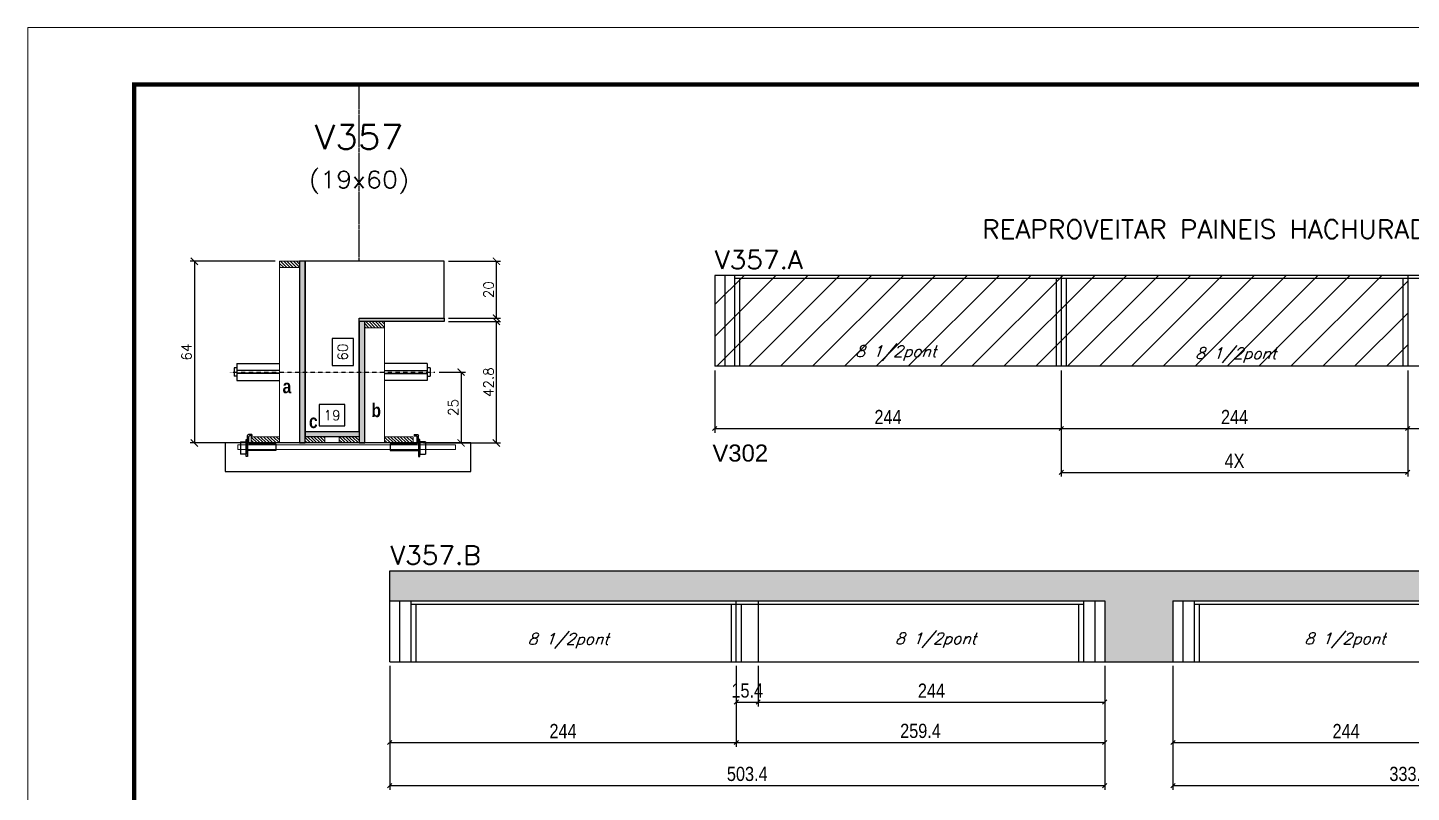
# Model space of a CAD drawing. Extents: x 137137 to 143418, y 10464 to 34486.
# Drawn here: x 140321 to 141295, y 29353 to 29891 of the extents above; entities that cross this region are included whole.
import ezdxf
from ezdxf.enums import TextEntityAlignment as Align

# ---------------------------------------------------------------- set-up
doc = ezdxf.new("R2010")
doc.units = 0
doc.linetypes.add('DASHED', pattern=[0.75, 0.5, -0.25])
doc.linetypes.add('HIDDEN', pattern=[0.375, 0.25, -0.125])
for name, color, linetype in [('5', 5, 'Continuous'), ('barrote', 251, 'Continuous'), ('COTA', 241, 'Continuous'), ('Cota Seção (2x)', 4, 'Continuous'), ('detalhes', 4, 'Continuous'), ('Painéis', 200, 'Continuous'), ('presilha', 1, 'Continuous'), ('Reaproveitamento', 251, 'Continuous'), ('SARR_2.2x7', 40, 'Continuous'), ('SARR_3.5x7', 81, 'Continuous'), ('TENSOR', 3, 'Continuous'), ('texto', 7, 'Continuous'), ('Texto de Titulo', 7, 'Continuous'), ('Texto Qtd Sarr', 242, 'Continuous')]:
    doc.layers.add(name, color=color, linetype=linetype)
for name, color, linetype, lineweight in [('CONCRETO', 251, 'Continuous', 25), ('Folhas', 255, 'Continuous', 9), ('Hachura', 251, 'Continuous', 9), ('Madeira', 126, 'Continuous', 18), ('SARRAFO DE PRESSAO', 251, 'DASHED', 9), ('SCO-___-LAJ', 2, 'Continuous', 0), ('Texto Seção', 7, 'Continuous', 15)]:
    doc.layers.add(name, color=color, linetype=linetype, lineweight=lineweight)
doc.styles.add('COTA TECNICA', font='techl___.ttf', dxfattribs={"height": 10})
doc.styles.add('REGUA-120', font='ROMANS.shx', dxfattribs={"height": 15})
doc.styles.add('Romans', font='romans.shx')
doc.styles.get("Standard").update_dxf_attribs({"font": 'arial.ttf'})
doc.styles.add('TECNICA', font='techb___.ttf', dxfattribs={"height": 10})
doc.dimstyles.new('Cota Seção (2x)', dxfattribs={"dimtxt": 7, "dimasz": 5, "dimexe": 3, "dimexo": 3, "dimgap": 2, "dimtad": 3, "dimdec": 1, "dimlfac": 0.5, "dimzin": 12, "dimdsep": 46, "dimtxsty": 'Romans', "dimblk": 'ARCHTICK', "dimcen": 0, "dimclrd": 4, "dimclre": 4, "dimclrt": 1, "dimadec": 1, "dimazin": 3, "dimtfac": 1, "dimtdec": 1, "dimtmove": 0, "dimatfit": 3, "dimldrblk": 'OBLIQUE', "dimfxl": 1, "dimtolj": 1, "dimtzin": 12, "dimarcsym": 0})
doc.dimstyles.new('Cota Seção interna', dxfattribs={"dimtxt": 7, "dimasz": 6, "dimexe": 0.18, "dimexo": 2, "dimgap": -4, "dimtad": 3, "dimdec": 1, "dimlfac": 0.5, "dimzin": 12, "dimdsep": 46, "dimtxsty": 'Romans', "dimblk": 'ARCHTICK', "dimcen": 0.09, "dimse1": 1, "dimse2": 1, "dimsd1": 1, "dimsd2": 1, "dimclrd": 180, "dimclre": 5, "dimclrt": 1, "dimadec": 0, "dimazin": 3, "dimtfac": 1, "dimtdec": 1, "dimtofl": 0, "dimtmove": 0, "dimatfit": 3, "dimldrblk": 'ARCHTICK', "dimfxl": 1, "dimtolj": 1, "dimtzin": 0, "dimarcsym": 0})
doc.dimstyles.new('PAINEL', dxfattribs={"dimtxt": 10, "dimasz": 3, "dimexe": 3, "dimexo": 3, "dimgap": 3, "dimtad": 1, "dimdec": 1, "dimzin": 12, "dimdsep": 46, "dimtxsty": 'COTA TECNICA', "dimblk1": 'OBLIQUE', "dimblk2": 'OBLIQUE', "dimsah": 1, "dimcen": 0.9, "dimclrd": 4, "dimclre": 4, "dimclrt": 240, "dimadec": 1, "dimazin": 3, "dimtfac": 1, "dimtdec": 1, "dimtmove": 0, "dimatfit": 3, "dimfxl": 1, "dimtolj": 1, "dimtzin": 12, "dimarcsym": 0})

# ---------------------------------------------------------------- blocks, each defined once
blk = doc.blocks.new('9999999999')
at = {"layer": 'Folhas'}
blk.add_lwpolyline([(98138.98, 34190.21), (99623.98, 34190.21), (99623.98, 35240.21), (98138.98, 35240.21)], close=True, dxfattribs=at)
at = {"layer": 'Folhas', "color": 30, "const_width": 3}
blk.add_lwpolyline([(98213.98, 34230.21), (99583.98, 34230.21), (99583.98, 35200.21), (98213.98, 35200.21)], close=True, dxfattribs=at)
blk = doc.blocks.new('titulo1')
at = {"layer": 'Defpoints', "color": 252, "linetype": 'HIDDEN', "ltscale": 2}
blk.add_line((0, 0), (0, 125), dxfattribs=at)
at = {"layer": 'Defpoints', "style": 'Romans', "oblique": 15}
blk.add_attdef('FOLHA', text='', height=10, dxfattribs=at).set_placement((0, 15.58), align=Align.MIDDLE_CENTER)
at = {"layer": 'Texto Qtd Sarr', "color": 3, "style": 'Romans', "oblique": 15}
for tag, height, p in [('TITULO', 17, (0, 71.45)), ('SEÇÃO', 12, (0, 41.55))]:
    blk.add_attdef(tag, text='', height=height, dxfattribs=at).set_placement(p, align=Align.MIDDLE_CENTER)
blk = doc.blocks.new('_ArchTick')
at = {"color": 0, "linetype": 'ByBlock', "const_width": 0.15}
blk.add_lwpolyline([(-0.5, -0.5), (0.5, 0.5)], dxfattribs=at)
blk = doc.blocks.new('*D464')
at = {"layer": 'COTA', "color": 4, "lineweight": -2, "transparency": 16777216}
for p, q in [((140617.13, 29684.54), (140653.84, 29684.54)), ((140650.84, 29598.94), (140650.84, 29684.54)), ((140599.53, 29598.94), (140653.84, 29598.94))]:
    blk.add_line(p, q, dxfattribs=at)
at = {"layer": 'Defpoints', "color": 0, "transparency": 16777216}
for p in [(140614.13, 29684.54), (140650.84, 29684.54), (140596.53, 29598.94)]:
    blk.add_point(p, dxfattribs=at)
at = {"layer": 'COTA', "color": 4, "lineweight": -2, "transparency": 16777216, "xscale": 5, "yscale": 5, "zscale": 5}
for p, rotation in [((140650.84, 29684.54), 90), ((140650.84, 29598.94), 270)]:
    blk.add_blockref('_ArchTick', p, dxfattribs=dict(at, rotation=rotation))
at = {"layer": 'COTA', "color": 1, "transparency": 16777216, "insert": (140645.34, 29641.74), "char_height": 7, "attachment_point": 5, "rotation": 90, "style": 'Romans'}
blk.add_mtext('\\A1;42.8', dxfattribs=at)
blk = doc.blocks.new('_Oblique')
at = {"color": 0, "linetype": 'ByBlock', "lineweight": -2}
blk.add_line((-0.5, -0.5), (0.5, 0.5), dxfattribs=at)
blk = doc.blocks.new('*D465')
at = {"layer": 'COTA', "color": 4, "lineweight": -2, "transparency": 16777216}
for p, q in [((140617.13, 29726.94), (140653.84, 29726.94)), ((140650.84, 29686.94), (140650.84, 29726.94)), ((140617.13, 29686.94), (140653.84, 29686.94))]:
    blk.add_line(p, q, dxfattribs=at)
at = {"layer": 'Defpoints', "color": 0, "transparency": 16777216}
for p in [(140614.13, 29726.94), (140650.84, 29726.94), (140614.13, 29686.94)]:
    blk.add_point(p, dxfattribs=at)
at = {"layer": 'COTA', "color": 4, "lineweight": -2, "transparency": 16777216, "xscale": 5, "yscale": 5, "zscale": 5}
for p, rotation in [((140650.84, 29726.94), 90), ((140650.84, 29686.94), 270)]:
    blk.add_blockref('_ArchTick', p, dxfattribs=dict(at, rotation=rotation))
at = {"layer": 'COTA', "color": 1, "transparency": 16777216, "insert": (140645.34, 29706.94), "char_height": 7, "attachment_point": 5, "rotation": 90, "style": 'Romans'}
blk.add_mtext('\\A1;20', dxfattribs=at)
blk = doc.blocks.new('*D466')
at = {"layer": 'Cota Seção (2x)', "color": 180, "lineweight": -2, "transparency": 16777216}
for p, q in [((140550.13, 29672.44), (140535.13, 29672.44)), ((140535.13, 29672.44), (140535.13, 29653.44)), ((140550.13, 29653.44), (140550.13, 29672.44)), ((140535.13, 29653.44), (140550.13, 29653.44))]:
    blk.add_line(p, q, dxfattribs=at)
at = {"layer": 'Defpoints', "color": 0, "transparency": 16777216}
for p in [(140554.13, 29726.94), (140554.13, 29726.94), (140554.13, 29606.94)]:
    blk.add_point(p, dxfattribs=at)
at = {"layer": 'Cota Seção (2x)', "color": 1, "transparency": 16777216, "insert": (140542.63, 29662.94), "char_height": 7, "attachment_point": 5, "rotation": 90, "style": 'Romans'}
blk.add_mtext('\\A1;60', dxfattribs=at)
blk = doc.blocks.new('PRESILHA METÁLICA 1')
at = {"layer": 'presilha'}
for p, q in [((6, 15.5), (7.5, 15.5)), ((6, -2.5), (6, 15.5)), ((7.5, 10.6), (7.5, 19.9)), ((7.5, 15.5), (7.5, -2.5)), ((12, 21), (8.6, 21)), ((9, 11.6), (9, 18.9)), ((12, 19.5), (9.6, 19.5)), ((12, 21), (12, 19.5)), ((0, 13), (6, 13)), ((0, 13), (0, 0)), ((6, 0), (0, 0)), ((6, 13), (6, 0)), ((37.5, 4.1), (7.5, 4.1)), ((37.5, 11), (9.6, 11)), ((37.5, 11), (37.5, 4.1)), ((7.5, -2.5), (6, -2.5))]:
    blk.add_line(p, q, dxfattribs=at)
for centre, radius, start, end in [((8.6, 19.9), 1.14, 90, 180), ((9.6, 18.9), 0.57, 90, 180), ((9.6, 11.6), 0.57, 180, 270)]:
    blk.add_arc(centre, radius, start, end, dxfattribs=at)
blk = doc.blocks.new('*D467')
at = {"layer": 'Cota Seção (2x)', "color": 180, "lineweight": -2, "transparency": 16777216}
for p, q in [((140544.13, 29625.94), (140526.13, 29625.94)), ((140526.13, 29625.94), (140526.13, 29610.94)), ((140544.13, 29610.94), (140544.13, 29625.94)), ((140526.13, 29610.94), (140544.13, 29610.94))]:
    blk.add_line(p, q, dxfattribs=at)
at = {"layer": 'Defpoints', "color": 0, "transparency": 16777216}
for p in [(140554.13, 29606.94), (140516.13, 29598.94), (140554.13, 29598.94)]:
    blk.add_point(p, dxfattribs=at)
at = {"layer": 'Cota Seção (2x)', "color": 1, "transparency": 16777216, "insert": (140535.13, 29618.44), "char_height": 7, "attachment_point": 5, "style": 'Romans'}
blk.add_mtext('\\A1;19', dxfattribs=at)
blk = doc.blocks.new('*D468')
at = {"layer": 'COTA', "color": 4, "lineweight": -2, "transparency": 16777216}
for p, q in [((140495.13, 29726.94), (140435.15, 29726.94)), ((140438.15, 29726.94), (140438.15, 29598.94)), ((140495.13, 29598.94), (140435.15, 29598.94))]:
    blk.add_line(p, q, dxfattribs=at)
at = {"layer": 'Defpoints', "color": 0, "transparency": 16777216}
for p in [(140498.13, 29726.94), (140438.15, 29598.94), (140498.13, 29598.94)]:
    blk.add_point(p, dxfattribs=at)
at = {"layer": 'COTA', "color": 4, "lineweight": -2, "transparency": 16777216, "xscale": 5, "yscale": 5, "zscale": 5}
for p, rotation in [((140438.15, 29726.94), 90), ((140438.15, 29598.94), 270)]:
    blk.add_blockref('_ArchTick', p, dxfattribs=dict(at, rotation=rotation))
at = {"layer": 'COTA', "color": 1, "transparency": 16777216, "insert": (140432.65, 29662.94), "char_height": 7, "attachment_point": 5, "rotation": 90, "style": 'Romans'}
blk.add_mtext('\\A1;64', dxfattribs=at)
blk = doc.blocks.new('*D469')
at = {"layer": 'COTA', "color": 4, "lineweight": -2, "transparency": 16777216}
for p, q in [((140610.43, 29648.91), (140628.98, 29648.91)), ((140625.98, 29648.91), (140625.98, 29598.94)), ((140610.43, 29598.94), (140628.98, 29598.94))]:
    blk.add_line(p, q, dxfattribs=at)
at = {"layer": 'Defpoints', "color": 0, "transparency": 16777216}
for p in [(140607.43, 29648.91), (140607.43, 29598.94), (140625.98, 29598.94)]:
    blk.add_point(p, dxfattribs=at)
at = {"layer": 'COTA', "color": 4, "lineweight": -2, "transparency": 16777216, "xscale": 5, "yscale": 5, "zscale": 5}
for p, rotation in [((140625.98, 29648.91), 90), ((140625.98, 29598.94), 270)]:
    blk.add_blockref('_ArchTick', p, dxfattribs=dict(at, rotation=rotation))
at = {"layer": 'COTA', "color": 1, "transparency": 16777216, "insert": (140620.48, 29623.93), "char_height": 7, "attachment_point": 5, "rotation": 90, "style": 'Romans'}
blk.add_mtext('\\A1;25', dxfattribs=at)
blk = doc.blocks.new('*D470')
at = {"layer": 'COTA', "color": 4, "lineweight": -2, "ltscale": 25, "transparency": 16777216}
for p, q in [((140804.59, 29649.98), (140804.59, 29606.16)), ((141048.59, 29649.98), (141048.59, 29606.16)), ((140804.59, 29609.16), (141048.59, 29609.16))]:
    blk.add_line(p, q, dxfattribs=at)
at = {"layer": 'Defpoints', "color": 0, "ltscale": 25, "transparency": 16777216}
for p in [(140804.59, 29652.98), (141048.59, 29652.98), (141048.59, 29609.16)]:
    blk.add_point(p, dxfattribs=at)
at = {"layer": 'COTA', "color": 4, "lineweight": -2, "ltscale": 25, "transparency": 16777216, "xscale": 3, "yscale": 3, "zscale": 3, "rotation": 180}
blk.add_blockref('_Oblique', (140804.59, 29609.16), dxfattribs=at)
at = {"layer": 'COTA', "color": 4, "lineweight": -2, "ltscale": 25, "transparency": 16777216, "xscale": 3, "yscale": 3, "zscale": 3}
blk.add_blockref('_Oblique', (141048.59, 29609.16), dxfattribs=at)
at = {"layer": 'COTA', "color": 240, "ltscale": 25, "transparency": 16777216, "insert": (140926.59, 29617.23), "char_height": 10, "attachment_point": 5, "style": 'COTA TECNICA'}
blk.add_mtext('\\A1;244', dxfattribs=at)
blk = doc.blocks.new('*D471')
at = {"layer": 'COTA', "color": 4, "lineweight": -2, "ltscale": 25, "transparency": 16777216}
for p, q in [((141048.59, 29649.98), (141048.59, 29606.16)), ((141292.59, 29649.98), (141292.59, 29606.16)), ((141048.59, 29609.16), (141292.59, 29609.16))]:
    blk.add_line(p, q, dxfattribs=at)
at = {"layer": 'Defpoints', "color": 0, "ltscale": 25, "transparency": 16777216}
for p in [(141048.59, 29652.98), (141292.59, 29652.98), (141292.59, 29609.16)]:
    blk.add_point(p, dxfattribs=at)
at = {"layer": 'COTA', "color": 4, "lineweight": -2, "ltscale": 25, "transparency": 16777216, "xscale": 3, "yscale": 3, "zscale": 3, "rotation": 180}
blk.add_blockref('_Oblique', (141048.59, 29609.16), dxfattribs=at)
at = {"layer": 'COTA', "color": 4, "lineweight": -2, "ltscale": 25, "transparency": 16777216, "xscale": 3, "yscale": 3, "zscale": 3}
blk.add_blockref('_Oblique', (141292.59, 29609.16), dxfattribs=at)
at = {"layer": 'COTA', "color": 240, "ltscale": 25, "transparency": 16777216, "insert": (141170.59, 29617.23), "char_height": 10, "attachment_point": 5, "style": 'COTA TECNICA'}
blk.add_mtext('\\A1;244', dxfattribs=at)
blk = doc.blocks.new('*D473')
at = {"layer": 'COTA', "color": 4, "lineweight": -2, "ltscale": 25, "transparency": 16777216}
for p, q in [((141292.59, 29649.98), (141292.59, 29606.16)), ((141371.3, 29649.98), (141371.3, 29606.16)), ((141292.59, 29609.16), (141371.3, 29609.16))]:
    blk.add_line(p, q, dxfattribs=at)
at = {"layer": 'Defpoints', "color": 0, "ltscale": 25, "transparency": 16777216}
for p in [(141292.59, 29652.98), (141371.3, 29652.98), (141371.3, 29609.16)]:
    blk.add_point(p, dxfattribs=at)
at = {"layer": 'COTA', "color": 4, "lineweight": -2, "ltscale": 25, "transparency": 16777216, "xscale": 3, "yscale": 3, "zscale": 3, "rotation": 180}
blk.add_blockref('_Oblique', (141292.59, 29609.16), dxfattribs=at)
at = {"layer": 'COTA', "color": 4, "lineweight": -2, "ltscale": 25, "transparency": 16777216, "xscale": 3, "yscale": 3, "zscale": 3}
blk.add_blockref('_Oblique', (141371.3, 29609.16), dxfattribs=at)
at = {"layer": 'COTA', "color": 240, "ltscale": 25, "transparency": 16777216, "insert": (141331.95, 29617.26), "char_height": 10, "attachment_point": 5, "style": 'COTA TECNICA'}
blk.add_mtext('\\A1;78.7', dxfattribs=at)
blk = doc.blocks.new('*D475')
at = {"layer": 'COTA', "color": 4, "lineweight": -2, "ltscale": 25, "transparency": 16777216}
for p, q in [((141048.59, 29649.98), (141048.59, 29575.23)), ((141292.59, 29649.98), (141292.59, 29575.23)), ((141048.59, 29578.23), (141292.59, 29578.23))]:
    blk.add_line(p, q, dxfattribs=at)
at = {"layer": 'Defpoints', "color": 0, "ltscale": 25, "transparency": 16777216}
for p in [(141048.59, 29652.98), (141292.59, 29652.98), (141292.59, 29578.23)]:
    blk.add_point(p, dxfattribs=at)
at = {"layer": 'COTA', "color": 4, "lineweight": -2, "ltscale": 25, "transparency": 16777216, "xscale": 3, "yscale": 3, "zscale": 3, "rotation": 180}
blk.add_blockref('_Oblique', (141048.59, 29578.23), dxfattribs=at)
at = {"layer": 'COTA', "color": 4, "lineweight": -2, "ltscale": 25, "transparency": 16777216, "xscale": 3, "yscale": 3, "zscale": 3}
blk.add_blockref('_Oblique', (141292.59, 29578.23), dxfattribs=at)
at = {"layer": 'COTA', "color": 240, "ltscale": 25, "transparency": 16777216, "insert": (141170.59, 29586.3), "char_height": 10, "attachment_point": 5, "style": 'COTA TECNICA'}
blk.add_mtext('\\A1;4X', dxfattribs=at)
blk = doc.blocks.new('*D477')
at = {"layer": 'COTA', "color": 4, "lineweight": -2, "ltscale": 25, "transparency": 16777216}
for p, q in [((140575.77, 29441.89), (140575.77, 29384.95)), ((140819.77, 29441.89), (140819.77, 29384.95)), ((140575.77, 29387.95), (140819.77, 29387.95))]:
    blk.add_line(p, q, dxfattribs=at)
at = {"layer": 'Defpoints', "color": 0, "ltscale": 25, "transparency": 16777216}
for p in [(140575.77, 29444.89), (140819.77, 29444.89), (140819.77, 29387.95)]:
    blk.add_point(p, dxfattribs=at)
at = {"layer": 'COTA', "color": 4, "lineweight": -2, "ltscale": 25, "transparency": 16777216, "xscale": 3, "yscale": 3, "zscale": 3, "rotation": 180}
blk.add_blockref('_Oblique', (140575.77, 29387.95), dxfattribs=at)
at = {"layer": 'COTA', "color": 4, "lineweight": -2, "ltscale": 25, "transparency": 16777216, "xscale": 3, "yscale": 3, "zscale": 3}
blk.add_blockref('_Oblique', (140819.77, 29387.95), dxfattribs=at)
at = {"layer": 'COTA', "color": 240, "ltscale": 25, "transparency": 16777216, "insert": (140697.77, 29396.02), "char_height": 10, "attachment_point": 5, "style": 'COTA TECNICA'}
blk.add_mtext('\\A1;244', dxfattribs=at)
blk = doc.blocks.new('*D478')
at = {"layer": 'COTA', "color": 4, "lineweight": -2, "ltscale": 25, "transparency": 16777216}
for p, q in [((140819.77, 29441.89), (140819.77, 29413.41)), ((140835.18, 29441.89), (140835.18, 29413.41)), ((140819.77, 29416.41), (140835.18, 29416.41))]:
    blk.add_line(p, q, dxfattribs=at)
at = {"layer": 'Defpoints', "color": 0, "ltscale": 25, "transparency": 16777216}
for p in [(140819.77, 29444.89), (140835.18, 29444.89), (140835.18, 29416.41)]:
    blk.add_point(p, dxfattribs=at)
at = {"layer": 'COTA', "color": 4, "lineweight": -2, "ltscale": 25, "transparency": 16777216, "xscale": 3, "yscale": 3, "zscale": 3, "rotation": 180}
blk.add_blockref('_Oblique', (140819.77, 29416.41), dxfattribs=at)
at = {"layer": 'COTA', "color": 4, "lineweight": -2, "ltscale": 25, "transparency": 16777216, "xscale": 3, "yscale": 3, "zscale": 3}
blk.add_blockref('_Oblique', (140835.18, 29416.41), dxfattribs=at)
at = {"layer": 'COTA', "color": 240, "ltscale": 25, "transparency": 16777216, "insert": (140827.48, 29424.52), "char_height": 10, "attachment_point": 5, "style": 'COTA TECNICA'}
blk.add_mtext('\\A1;15.4', dxfattribs=at)
blk = doc.blocks.new('*D479')
at = {"layer": 'COTA', "color": 4, "lineweight": -2, "ltscale": 25, "transparency": 16777216}
for p, q in [((140835.18, 29441.89), (140835.18, 29413.41)), ((141079.18, 29441.89), (141079.18, 29413.41)), ((140835.18, 29416.41), (141079.18, 29416.41))]:
    blk.add_line(p, q, dxfattribs=at)
at = {"layer": 'Defpoints', "color": 0, "ltscale": 25, "transparency": 16777216}
for p in [(140835.18, 29444.89), (141079.18, 29444.89), (141079.18, 29416.41)]:
    blk.add_point(p, dxfattribs=at)
at = {"layer": 'COTA', "color": 4, "lineweight": -2, "ltscale": 25, "transparency": 16777216, "xscale": 3, "yscale": 3, "zscale": 3, "rotation": 180}
blk.add_blockref('_Oblique', (140835.18, 29416.41), dxfattribs=at)
at = {"layer": 'COTA', "color": 4, "lineweight": -2, "ltscale": 25, "transparency": 16777216, "xscale": 3, "yscale": 3, "zscale": 3}
blk.add_blockref('_Oblique', (141079.18, 29416.41), dxfattribs=at)
at = {"layer": 'COTA', "color": 240, "ltscale": 25, "transparency": 16777216, "insert": (140957.18, 29424.48), "char_height": 10, "attachment_point": 5, "style": 'COTA TECNICA'}
blk.add_mtext('\\A1;244', dxfattribs=at)
blk = doc.blocks.new('*D480')
at = {"layer": 'COTA', "color": 4, "lineweight": -2, "ltscale": 25, "transparency": 16777216}
for p, q in [((141127.18, 29441.89), (141127.18, 29384.95)), ((141371.18, 29441.89), (141371.18, 29384.95)), ((141127.18, 29387.95), (141371.18, 29387.95))]:
    blk.add_line(p, q, dxfattribs=at)
at = {"layer": 'Defpoints', "color": 0, "ltscale": 25, "transparency": 16777216}
for p in [(141127.18, 29444.89), (141371.18, 29444.89), (141371.18, 29387.95)]:
    blk.add_point(p, dxfattribs=at)
at = {"layer": 'COTA', "color": 4, "lineweight": -2, "ltscale": 25, "transparency": 16777216, "xscale": 3, "yscale": 3, "zscale": 3, "rotation": 180}
blk.add_blockref('_Oblique', (141127.18, 29387.95), dxfattribs=at)
at = {"layer": 'COTA', "color": 4, "lineweight": -2, "ltscale": 25, "transparency": 16777216, "xscale": 3, "yscale": 3, "zscale": 3}
blk.add_blockref('_Oblique', (141371.18, 29387.95), dxfattribs=at)
at = {"layer": 'COTA', "color": 240, "ltscale": 25, "transparency": 16777216, "insert": (141249.18, 29396.02), "char_height": 10, "attachment_point": 5, "style": 'COTA TECNICA'}
blk.add_mtext('\\A1;244', dxfattribs=at)
blk = doc.blocks.new('*D485')
at = {"layer": 'COTA', "color": 4, "lineweight": -2, "ltscale": 25, "transparency": 16777216}
for p, q in [((140819.77, 29441.89), (140819.77, 29384.95)), ((141079.18, 29441.89), (141079.18, 29384.95)), ((140819.77, 29387.95), (141079.18, 29387.95))]:
    blk.add_line(p, q, dxfattribs=at)
at = {"layer": 'Defpoints', "color": 0, "ltscale": 25, "transparency": 16777216}
for p in [(140819.77, 29444.89), (141079.18, 29444.89), (141079.18, 29387.95)]:
    blk.add_point(p, dxfattribs=at)
at = {"layer": 'COTA', "color": 4, "lineweight": -2, "ltscale": 25, "transparency": 16777216, "xscale": 3, "yscale": 3, "zscale": 3, "rotation": 180}
blk.add_blockref('_Oblique', (140819.77, 29387.95), dxfattribs=at)
at = {"layer": 'COTA', "color": 4, "lineweight": -2, "ltscale": 25, "transparency": 16777216, "xscale": 3, "yscale": 3, "zscale": 3}
blk.add_blockref('_Oblique', (141079.18, 29387.95), dxfattribs=at)
at = {"layer": 'COTA', "color": 240, "ltscale": 25, "transparency": 16777216, "insert": (140949.48, 29396.09), "char_height": 10, "attachment_point": 5, "style": 'COTA TECNICA'}
blk.add_mtext('\\A1;259.4', dxfattribs=at)
blk = doc.blocks.new('*D1888')
at = {"layer": 'COTA', "color": 4, "lineweight": -2, "ltscale": 25, "transparency": 16777216}
for p, q in [((140575.77, 29441.89), (140575.77, 29354.57)), ((141079.18, 29441.89), (141079.18, 29354.57)), ((140575.77, 29357.57), (141079.18, 29357.57))]:
    blk.add_line(p, q, dxfattribs=at)
at = {"layer": 'Defpoints', "color": 0, "ltscale": 25, "transparency": 16777216}
for p in [(140575.77, 29444.89), (141079.18, 29444.89), (141079.18, 29357.57)]:
    blk.add_point(p, dxfattribs=at)
at = {"layer": 'COTA', "color": 4, "lineweight": -2, "ltscale": 25, "transparency": 16777216, "xscale": 3, "yscale": 3, "zscale": 3, "rotation": 180}
blk.add_blockref('_Oblique', (140575.77, 29357.57), dxfattribs=at)
at = {"layer": 'COTA', "color": 4, "lineweight": -2, "ltscale": 25, "transparency": 16777216, "xscale": 3, "yscale": 3, "zscale": 3}
blk.add_blockref('_Oblique', (141079.18, 29357.57), dxfattribs=at)
at = {"layer": 'COTA', "color": 240, "ltscale": 25, "transparency": 16777216, "insert": (140827.48, 29365.79), "char_height": 10, "attachment_point": 5, "style": 'COTA TECNICA'}
blk.add_mtext('\\A1;503.4', dxfattribs=at)
blk = doc.blocks.new('*D1889')
at = {"layer": 'COTA', "color": 4, "lineweight": -2, "ltscale": 25, "transparency": 16777216}
for p, q in [((141127.18, 29441.89), (141127.18, 29354.57)), ((141460.75, 29441.89), (141460.75, 29354.57)), ((141127.18, 29357.57), (141460.75, 29357.57))]:
    blk.add_line(p, q, dxfattribs=at)
at = {"layer": 'Defpoints', "color": 0, "ltscale": 25, "transparency": 16777216}
for p in [(141127.18, 29444.89), (141460.75, 29444.89), (141460.75, 29357.57)]:
    blk.add_point(p, dxfattribs=at)
at = {"layer": 'COTA', "color": 4, "lineweight": -2, "ltscale": 25, "transparency": 16777216, "xscale": 3, "yscale": 3, "zscale": 3, "rotation": 180}
blk.add_blockref('_Oblique', (141127.18, 29357.57), dxfattribs=at)
at = {"layer": 'COTA', "color": 4, "lineweight": -2, "ltscale": 25, "transparency": 16777216, "xscale": 3, "yscale": 3, "zscale": 3}
blk.add_blockref('_Oblique', (141460.75, 29357.57), dxfattribs=at)
at = {"layer": 'COTA', "color": 240, "ltscale": 25, "transparency": 16777216, "insert": (141293.97, 29365.79), "char_height": 10, "attachment_point": 5, "style": 'COTA TECNICA'}
blk.add_mtext('\\A1;333.6', dxfattribs=at)

msp = doc.modelspace()

# ---------------------------------------------------------------- hatches: boundary and pattern name
at = {"layer": 'COTA', "linetype": 'ByBlock'}
h = msp.add_hatch(dxfattribs=at)
h.set_pattern_fill('AR-CONC', color=256, scale=0.03)
h.set_pattern_definition([(50, (0, 30.6824), (5.46554007, -0.47817257), [0.5715, -6.2865]), (355, (0, 30.6824), (-1.05730264, 5.73170536), [0.4572, -5.02921753]), (100.4514447, (0.4555, 30.6426), (4.40823741, 5.25353256), [0.48570026, -5.34270734]), (46.1842, (0, 32.2064), (8.13237123, -1.26126984), [0.85725, -9.42975]), (96.6355576, (0.678, 32.101), (7.122124, 7.42278374), [0.7285507, -8.01406824]), (351.184151, (0, 32.2064), (7.122124, 7.42278374), [0.685799, -7.54379196]), (21, (0.762, 31.8254), (4.54843174, -3.06795595), [0.5715, -6.2865]), (326, (0.762, 31.8254), (1.85406085, 5.52563898), [0.4572, -5.0292]), (71.451445, (1.141, 31.57), (6.40249258, 2.45768307), [0.48570026, -5.34269813]), (37.5, (0, 30.6824), (0.092658098, 2.536651166), [0, -4.96824, 0, -5.1054, 0, -5.04825]), (7.5, (0, 30.6824), (2.004589875, 3.005417245), [0, -2.91084, 0, -4.85394, 0, -1.92405]), (327.5, (-1.6993, 30.6824), (4.067717855, -0.17186232), [0, -1.905, 0, -5.9436, 0, -7.8867]), (317.5, (-2.4613, 30.6824), (4.44387544, 0.76279473), [0, -2.4765, 0, -3.94716, 0, -5.6007])])
h.paths.add_polyline_path([(141127.18, 29487.69), (141460.75, 29487.69), (141460.75, 29508.89), (141127.18, 29508.89), (141079.18, 29508.89), (140575.77, 29508.89), (140575.77, 29487.69), (141079.18, 29487.69), (141079.18, 29444.89), (141127.18, 29444.89)])
at = {"layer": 'Hachura'}
h = msp.add_hatch(dxfattribs=at)
h.set_pattern_fill('ANSI31', color=256, scale=0.5, angle=270, style=0)
h.set_pattern_definition([(315, (163403.9459, 21419.2975), (1.12253202, 1.12253202), [])])
h.paths.add_polyline_path([(140498.13, 29722.54), (140498.13, 29726.94), (140512.13, 29726.94), (140512.13, 29722.54)])
h = msp.add_hatch(color=256, dxfattribs=at)
h.dxf.hatch_style = 1
h.paths.add_polyline_path([(140516.13, 29726.94), (140512.13, 29726.94), (140512.13, 29598.94), (140516.13, 29598.94)])
h = msp.add_hatch(color=256, dxfattribs=at)
h.dxf.hatch_style = 1
h.paths.add_polyline_path([(140554.13, 29684.54), (140554.13, 29686.94), (140614.13, 29686.94), (140614.13, 29684.54)])
h = msp.add_hatch(color=256, dxfattribs=at)
h.dxf.hatch_style = 1
h.paths.add_polyline_path([(140558.13, 29684.54), (140554.13, 29684.54), (140554.13, 29598.94), (140558.13, 29598.94)])
h = msp.add_hatch(dxfattribs=at)
h.set_pattern_fill('ANSI31', color=256, scale=0.5, angle=270, style=0)
h.set_pattern_definition([(315, (163463.9459, 21376.8975), (1.12253202, 1.12253202), [])])
h.paths.add_polyline_path([(140558.13, 29680.14), (140558.13, 29684.54), (140572.13, 29684.54), (140572.13, 29680.14)])
h = msp.add_hatch(dxfattribs=at)
h.set_pattern_fill('ANSI31', color=256, scale=0.5, angle=270, style=0)
h.set_pattern_definition([(315, (163369.9459, 21369.2975), (1.12253202, 1.12253202), [])])
h.paths.add_polyline_path([(140498.13, 29598.94), (140498.13, 29603.34), (140478.13, 29603.34), (140478.13, 29598.94)])
h = msp.add_hatch(color=256, dxfattribs=at)
h.dxf.hatch_style = 1
h.paths.add_polyline_path([(140516.13, 29603.34), (140516.13, 29606.94), (140554.13, 29606.94), (140554.13, 29603.34)])
h = msp.add_hatch(dxfattribs=at)
h.set_pattern_fill('ANSI31', color=256, scale=0.5, angle=270, style=0)
h.set_pattern_definition([(315, (163472.748, 21369.2975), (1.12253202, 1.12253202), [])])
h.paths.add_polyline_path([(140516.13, 29598.94), (140516.13, 29603.34), (140530.13, 29603.34), (140530.13, 29598.94)])
h = msp.add_hatch(dxfattribs=at)
h.set_pattern_fill('ANSI31', color=256, scale=0.5, angle=270, style=0)
h.set_pattern_definition([(315, (163472.7459, 21369.2975), (1.12253202, 1.12253202), [])])
h.paths.add_polyline_path([(140554.13, 29598.94), (140554.13, 29603.34), (140540.13, 29603.34), (140540.13, 29598.94)])
h = msp.add_hatch(dxfattribs=at)
h.set_pattern_fill('ANSI31', color=256, scale=0.5, angle=270, style=0)
h.set_pattern_definition([(315, (163463.9459, 21369.2975), (1.12253202, 1.12253202), [])])
h.paths.add_polyline_path([(140592.13, 29598.94), (140592.13, 29603.34), (140572.13, 29603.34), (140572.13, 29598.94)])
at = {"layer": 'Reaproveitamento', "linetype": 'ByBlock'}
h = msp.add_hatch(dxfattribs=at)
h.set_pattern_fill('ANSI31', color=256, scale=5)
h.paths.add_polyline_path([(141292.59, 29652.98), (141292.59, 29716.98), (141048.59, 29716.98), (141048.59, 29652.98)])
h.paths.add_polyline_path([(141048.59, 29652.98), (141048.59, 29716.98), (140804.59, 29716.98), (140804.59, 29652.98)])
h.paths.add_polyline_path([(141615.3, 29652.98), (141615.3, 29716.98), (141371.3, 29716.98), (141371.3, 29652.98)])

# ---------------------------------------------------------------- linework, layer by layer
at = {"ltscale": 3}
for p, q in [((140466.13, 29651.91), (140466.13, 29645.91)), ((140468.13, 29651.91), (140466.13, 29651.91)), ((140468.13, 29654.91), (140468.13, 29642.91)), ((140468.13, 29654.91), (140498.13, 29654.91)), ((140498.13, 29649.91), (140468.13, 29649.91)), ((140498.13, 29647.91), (140468.13, 29647.91)), ((140602.13, 29654.91), (140572.13, 29654.91)), ((140572.13, 29649.91), (140602.13, 29649.91)), ((140572.13, 29647.91), (140602.13, 29647.91)), ((140602.13, 29654.91), (140602.13, 29642.91)), ((140604.13, 29651.91), (140602.13, 29651.91)), ((140604.13, 29651.91), (140604.13, 29645.91)), ((140468.13, 29645.91), (140466.13, 29645.91)), ((140468.13, 29642.91), (140498.13, 29642.91)), ((140602.13, 29642.91), (140572.13, 29642.91)), ((140602.13, 29645.91), (140604.13, 29645.91))]:
    msp.add_line(p, q, dxfattribs=at)
at = {"layer": 'barrote'}
msp.add_lwpolyline([(140459.76, 29578.94), (140632.73, 29578.94), (140632.73, 29598.94), (140459.76, 29598.94)], close=True, dxfattribs=at)
at = {"layer": 'CONCRETO'}
msp.add_lwpolyline([(140554.13, 29686.94), (140614.13, 29686.94), (140614.13, 29726.94), (140554.13, 29726.94), (140554.13, 29726.94), (140516.13, 29726.94), (140516.13, 29603.34), (140516.13, 29603.34), (140516.13, 29606.94), (140554.13, 29606.94)], close=True, dxfattribs=at)
at = {"layer": 'COTA', "linetype": 'ByBlock'}
for p, q in [((140575.77, 29508.89), (141079.18, 29508.89)), ((140575.77, 29487.69), (140575.77, 29508.89)), ((141079.18, 29508.89), (141127.18, 29508.89)), ((141127.18, 29508.89), (141460.75, 29508.89)), ((141079.18, 29444.89), (141127.18, 29444.89))]:
    msp.add_line(p, q, dxfattribs=at)
at = {"layer": 'Madeira'}
for points in [[(140498.13, 29722.54), (140498.13, 29726.94), (140512.13, 29726.94), (140512.13, 29722.54)], [(140498.13, 29726.94), (140512.13, 29726.94), (140512.13, 29598.94), (140498.13, 29598.94)], [(140558.13, 29680.14), (140558.13, 29684.54), (140572.13, 29684.54), (140572.13, 29680.14)], [(140558.13, 29684.54), (140572.13, 29684.54), (140572.13, 29598.94), (140558.13, 29598.94)], [(140498.13, 29598.94), (140498.13, 29603.34), (140478.13, 29603.34), (140478.13, 29598.94)], [(140516.13, 29598.94), (140516.13, 29603.34), (140530.13, 29603.34), (140530.13, 29598.94)], [(140554.13, 29598.94), (140554.13, 29603.34), (140540.13, 29603.34), (140540.13, 29598.94)], [(140592.13, 29598.94), (140592.13, 29603.34), (140572.13, 29603.34), (140572.13, 29598.94)]]:
    msp.add_lwpolyline(points, close=True, dxfattribs=at)
at = {"layer": 'Painéis'}
for p, q in [((141615.3, 29716.98), (140804.59, 29716.98)), ((141615.3, 29652.98), (140804.59, 29652.98)), ((140575.77, 29487.69), (141079.18, 29487.69)), ((141127.18, 29487.69), (141460.75, 29487.69)), ((140575.77, 29444.89), (141079.18, 29444.89)), ((141127.18, 29444.89), (141460.75, 29444.89))]:
    msp.add_line(p, q, dxfattribs=at)
at = {"layer": 'Painéis', "ltscale": 25}
for p, q in [((140804.59, 29716.98), (140804.59, 29652.98)), ((141048.59, 29716.98), (141048.59, 29652.98)), ((141292.59, 29716.98), (141292.59, 29652.98)), ((140575.77, 29444.89), (140575.77, 29487.69)), ((140819.77, 29444.89), (140819.77, 29487.69)), ((140835.18, 29487.69), (140835.18, 29444.89)), ((141079.18, 29487.69), (141079.18, 29444.89)), ((141127.18, 29487.69), (141127.18, 29444.89))]:
    msp.add_line(p, q, dxfattribs=at)
at = {"layer": 'Painéis'}
for points in [[(140516.13, 29726.94), (140512.13, 29726.94), (140512.13, 29598.94), (140516.13, 29598.94)], [(140554.13, 29684.54), (140554.13, 29686.94), (140614.13, 29686.94), (140614.13, 29684.54)], [(140558.13, 29684.54), (140554.13, 29684.54), (140554.13, 29598.94), (140558.13, 29598.94)], [(140516.13, 29603.34), (140516.13, 29606.94), (140554.13, 29606.94), (140554.13, 29603.34)]]:
    msp.add_lwpolyline(points, close=True, dxfattribs=at)
at = {"layer": 'SARR_2.2x7', "linetype": 'Continuous'}
for p, q in [((140811.59, 29716.98), (140811.59, 29652.98)), ((141048.59, 29714.78), (140818.59, 29714.78)), ((141292.59, 29714.78), (141048.59, 29714.78)), ((141371.3, 29714.78), (141292.59, 29714.78)), ((140582.77, 29444.89), (140582.77, 29487.69)), ((140590.77, 29485.49), (140819.77, 29485.49)), ((140819.77, 29485.49), (141064.18, 29485.49)), ((141072.18, 29487.69), (141072.18, 29444.89)), ((141134.18, 29487.69), (141134.18, 29444.89)), ((141142.18, 29485.49), (141371.18, 29485.49))]:
    msp.add_line(p, q, dxfattribs=at)
at = {"layer": 'SARR_3.5x7'}
for p, q in [((140818.59, 29716.98), (140818.59, 29652.98)), ((140822.09, 29714.78), (140822.09, 29652.98)), ((141045.09, 29714.78), (141045.09, 29652.98)), ((141052.09, 29714.78), (141052.09, 29652.98)), ((141289.09, 29714.78), (141289.09, 29652.98)), ((140590.77, 29444.89), (140590.77, 29487.69)), ((140594.27, 29444.89), (140594.27, 29485.49)), ((140816.27, 29485.49), (140816.27, 29444.89)), ((140823.27, 29485.49), (140823.27, 29444.89)), ((141060.68, 29485.49), (141060.68, 29444.89)), ((141064.18, 29487.69), (141064.18, 29444.89)), ((141142.18, 29487.69), (141142.18, 29444.89)), ((141145.68, 29485.49), (141145.68, 29444.89))]:
    msp.add_line(p, q, dxfattribs=at)
at = {"layer": 'SCO-___-LAJ', "color": 1}
msp.add_lwpolyline([(140468.76, 29597.61), (140622.07, 29597.61), (140622.07, 29594.41), (140468.76, 29594.41)], close=True, dxfattribs=at)
at = {"layer": 'TENSOR', "linetype": 'HIDDEN', "ltscale": 0.5}
msp.add_line((140463.13, 29648.91), (140607.43, 29648.91), dxfattribs=at)

# ---------------------------------------------------------------- block references
at = {"layer": 'presilha', "yscale": 0.6666666666666666, "zscale": 0.6666666666666666}
for p, xscale in [((140470.55, 29590.97), 0.6666666666666666), ((140600.99, 29590.97), -0.6666666666666666)]:
    msp.add_blockref('PRESILHA METÁLICA 1', p, dxfattribs=dict(at, xscale=xscale))
at = {"layer": 'SARRAFO DE PRESSAO', "color": 6, "linetype": 'ByBlock'}
msp.add_blockref('9999999999', (42181.81, -5348.73), dxfattribs=at)
at = {"layer": 'Texto Seção'}
ref = msp.add_blockref('titulo1', (140554.13, 29726.94), dxfattribs=at)
ref.add_attrib('TITULO', 'V357', dxfattribs={"layer": 'Texto de Titulo', "color": 7, "height": 17, "style": 'Romans', "width": 1.1}).set_placement((140554.13, 29814.44), align=Align.MIDDLE_CENTER)
ref.add_attrib('SEÇÃO', '(19x60)', dxfattribs={"layer": 'Texto de Titulo', "color": 7, "height": 12, "style": 'Romans', "width": 1.1}).set_placement((140554.13, 29784.44), align=Align.MIDDLE_CENTER)

# ---------------------------------------------------------------- texts
at = {"layer": '5', "linetype": 'Continuous'}
msp.add_text('V302', height=12, rotation=0.00004, dxfattribs=at).set_placement((140802.97, 29585.86))
at = {"layer": 'detalhes', "style": 'TECNICA'}
for s, p in [('a', (140500.3, 29633.97)), ('b', (140562.84, 29617.13)), ('c', (140518.85, 29609.44))]:
    msp.add_text(s, height=9.6, dxfattribs=at).set_placement(p)
at = {"layer": 'texto', "color": 2, "char_height": 8, "attachment_point": 5, "style": 'Romans'}
for insert in [(140932.06, 29662.22), (141171.48, 29660.77), (140701.42, 29459.61), (140960.12, 29459.94), (141248.36, 29459.84)]:
    msp.add_mtext('{\\Q19;\\C256;8 1/2pont}', dxfattribs=dict(at, insert=insert))
at = {"layer": 'Texto Seção', "style": 'REGUA-120', "width": 1.05}
for s, p in [('REAPROVEITAR PAINEIS HACHURADOS DA V263.A', (140992.86, 29743.01)), ('V357.A', (140804.57, 29721.56)), ('V357.B', (140576.06, 29513.46))]:
    msp.add_text(s, height=13, dxfattribs=at).set_placement(p)

# ---------------------------------------------------------------- dimensions: what is measured, and where the dimension line sits
at = {"layer": 'COTA'}
for base, p1, p2, picture, middle in [((140438.15, 29598.94), (140498.13, 29726.94), (140498.13, 29598.94), '*D468', (140432.65, 29662.94)), ((140650.84, 29726.94), (140614.13, 29686.94), (140614.13, 29726.94), '*D465', (140645.34, 29706.94)), ((140650.84, 29684.54), (140596.53, 29598.94), (140614.13, 29684.54), '*D464', (140645.34, 29641.74)), ((140625.98, 29598.94), (140607.43, 29648.91), (140607.43, 29598.94), '*D469', (140620.48, 29623.93))]:
    dim = msp.add_linear_dim(base=base, p1=p1, p2=p2, angle=90, dimstyle='Cota Seção (2x)', dxfattribs=at)
    dim.commit()
    dim.dimension.update_dxf_attribs({"geometry": picture, "text_midpoint": middle})
at = {"layer": 'COTA', "ltscale": 25}
for base, p1, p2, picture, middle in [((141048.59, 29609.16), (140804.59, 29652.98), (141048.59, 29652.98), '*D470', (140926.59, 29617.23)), ((141371.3, 29609.16), (141292.59, 29652.98), (141371.3, 29652.98), '*D473', (141331.95, 29617.26)), ((140819.77, 29387.95), (140575.77, 29444.89), (140819.77, 29444.89), '*D477', (140697.77, 29396.02)), ((141079.18, 29357.57), (140575.77, 29444.89), (141079.18, 29444.89), '*D1888', (140827.48, 29365.79)), ((141079.18, 29387.95), (140819.77, 29444.89), (141079.18, 29444.89), '*D485', (140949.48, 29396.09)), ((141371.18, 29387.95), (141127.18, 29444.89), (141371.18, 29444.89), '*D480', (141249.18, 29396.02)), ((141460.75, 29357.57), (141127.18, 29444.89), (141460.75, 29444.89), '*D1889', (141293.97, 29365.79))]:
    dim = msp.add_linear_dim(base=base, p1=p1, p2=p2, dimstyle='PAINEL', dxfattribs=at)
    dim.commit()
    dim.dimension.update_dxf_attribs({"geometry": picture, "text_midpoint": middle})
for base, p1, p2, picture, middle in [((141292.59, 29609.16), (141048.59, 29652.98), (141292.59, 29652.98), '*D471', (141170.59, 29617.23)), ((141079.18, 29416.41), (140835.18, 29444.89), (141079.18, 29444.89), '*D479', (140957.18, 29424.48))]:
    dim = msp.add_linear_dim(base=base, p1=p1, p2=p2, dimstyle='PAINEL', override={"dimtmove": 1}, dxfattribs=at)
    dim.commit()
    dim.dimension.update_dxf_attribs({"geometry": picture, "text_midpoint": middle})
dim = msp.add_linear_dim(base=(141292.59, 29578.23), p1=(141048.59, 29652.98), p2=(141292.59, 29652.98), text='4X', dimstyle='PAINEL', dxfattribs=at)
dim.commit()
dim.dimension.update_dxf_attribs({"geometry": '*D475', "text_midpoint": (141170.59, 29586.3)})
dim = msp.add_linear_dim(base=(140835.18, 29416.41), p1=(140819.77, 29444.89), p2=(140835.18, 29444.89), dimstyle='PAINEL', override={"dimtmove": 1}, dxfattribs=at)
dim.commit()
dim.dimension.update_dxf_attribs({"geometry": '*D478', "text_midpoint": (140827.48, 29416.41), "dimtype": 160})
at = {"layer": 'Cota Seção (2x)'}
dim = msp.add_linear_dim(base=(140554.13, 29726.94), p1=(140554.13, 29606.94), p2=(140554.13, 29726.94), angle=90, dimstyle='Cota Seção interna', dxfattribs=at)
dim.commit()
dim.dimension.update_dxf_attribs({"geometry": '*D466', "text_midpoint": (140554.13, 29662.94), "dimtype": 160})
dim = msp.add_linear_dim(base=(140554.13, 29606.94), p1=(140516.13, 29598.94), p2=(140554.13, 29598.94), dimstyle='Cota Seção interna', dxfattribs=at)
dim.commit()
dim.dimension.update_dxf_attribs({"geometry": '*D467', "text_midpoint": (140535.13, 29606.94), "dimtype": 160})

doc.saveas('drawing.dxf')
